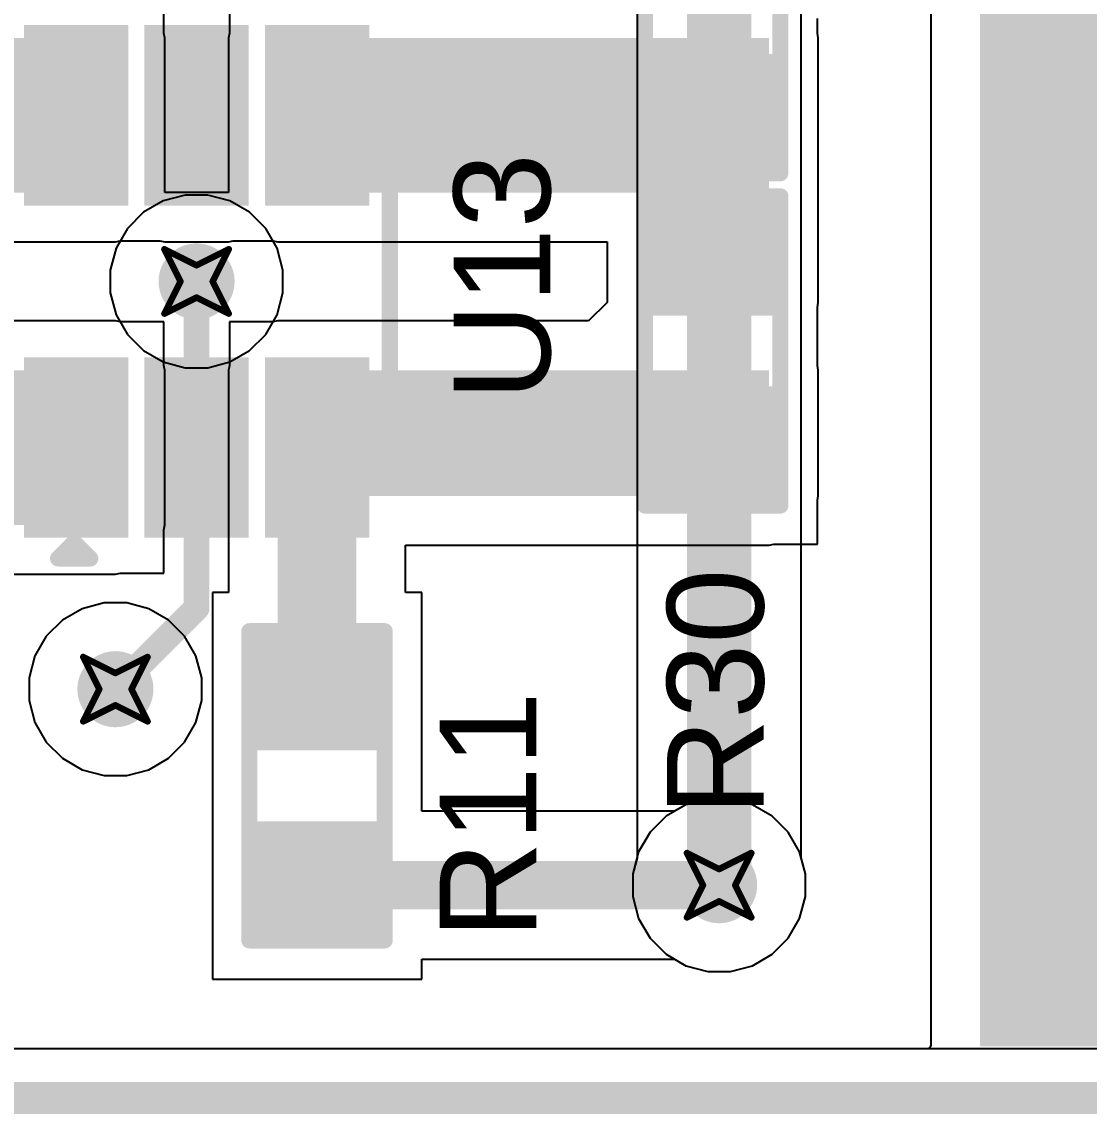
# Model space of a CAD drawing. Header units: inches. Extents: x -36 to 349, y -11 to 240.
# Drawn here: x 114.04 to 122.46, y -11.13 to -2.51 of the extents above; entities that cross this region are included whole.
import ezdxf

# ---------------------------------------------------------------- set-up
doc = ezdxf.new("R2010")
doc.units = ezdxf.units.IN
for name, color, linetype in [('Board Outline', 216, 'Continuous'), ('Bottom Layer', 5, 'Continuous'), ('Drill Drawing', 1, 'Continuous'), ('Layer 1', 16, 'Continuous'), ('Layer 2', 76, 'Continuous'), ('Top Layer', 1, 'Continuous'), ('Top Overlay', 2, 'Continuous'), ('Top Paste', 8, 'Continuous'), ('Top Solder', 216, 'Continuous'), ('Via Holes', 16, 'Continuous')]:
    doc.layers.add(name, color=color, linetype=linetype)
doc.styles.add('Arial', font='', dxfattribs={"height": 0.2})
doc.styles.get('Arial').set_extended_font_data('Arial')

# ---------------------------------------------------------------- blocks, each defined once
blk = doc.blocks.new('SOT_23_6_59')
at = {"layer": 'Top Layer'}
for points in [[(-1.92000759, 1.26000002), (-0.70000749, 1.26000002), (-0.70000749, 0.64000126), (-1.92000759, 0.64000126)], [(0.70000241, 1.26000002), (1.92000251, 1.26000002), (1.92000251, 0.64000126), (0.70000241, 0.64000126)], [(-1.92000759, 0.30998922), (-0.70000749, 0.30998922), (-0.70000749, -0.31000954), (-1.92000759, -0.31000954)], [(0.70000241, 0.30998922), (1.92000251, 0.30998922), (1.92000251, -0.31000954), (0.70000241, -0.31000954)], [(-1.92000759, -0.64002158), (-0.70000749, -0.64002158), (-0.70000749, -1.26002034), (-1.92000759, -1.26002034)], [(0.70000241, -0.64002158), (1.92000251, -0.64002158), (1.92000251, -1.26002034), (0.70000241, -1.26002034)]]:
    blk.add_hatch(color=1, dxfattribs=at).paths.add_polyline_path(points)
at = {"layer": 'Top Paste'}
for points in [[(-1.92000759, 1.26000002), (-0.70000749, 1.26000002), (-0.70000749, 0.64000126), (-1.92000759, 0.64000126)], [(0.70000241, 1.26000002), (1.92000251, 1.26000002), (1.92000251, 0.64000126), (0.70000241, 0.64000126)], [(-1.92000759, 0.30998922), (-0.70000749, 0.30998922), (-0.70000749, -0.31000954), (-1.92000759, -0.31000954)], [(0.70000241, 0.30998922), (1.92000251, 0.30998922), (1.92000251, -0.31000954), (0.70000241, -0.31000954)], [(-1.92000759, -0.64002158), (-0.70000749, -0.64002158), (-0.70000749, -1.26002034), (-1.92000759, -1.26002034)], [(0.70000241, -0.64002158), (1.92000251, -0.64002158), (1.92000251, -1.26002034), (0.70000241, -1.26002034)]]:
    blk.add_hatch(color=8, dxfattribs=at).paths.add_polyline_path(points)
at = {"layer": 'Top Solder'}
for points in [[(-2.02160759, 1.36160002), (-0.5984074899999999, 1.36160002), (-0.5984074899999999, 0.53840126), (-2.02160759, 0.53840126)], [(0.5984024099999999, 1.36160002), (2.02160251, 1.36160002), (2.02160251, 0.53840126), (0.5984024099999999, 0.53840126)], [(-2.02160759, 0.41158922), (-0.5984074899999999, 0.41158922), (-0.5984074899999999, -0.41160954), (-2.02160759, -0.41160954)], [(0.5984024099999999, 0.41158922), (2.02160251, 0.41158922), (2.02160251, -0.41160954), (0.5984024099999999, -0.41160954)], [(-2.02160759, -0.53842158), (-0.5984074899999999, -0.53842158), (-0.5984074899999999, -1.36162034), (-2.02160759, -1.36162034)], [(0.5984024099999999, -0.53842158), (2.02160251, -0.53842158), (2.02160251, -1.36162034), (0.5984024099999999, -1.36162034)]]:
    blk.add_hatch(color=216, dxfattribs=at).paths.add_polyline_path(points)
at = {"layer": 'Top Overlay'}
for points in [[(-0.8889771399999999, 1.52398984, 0.127, 0.127, 0), (-0.8889771399999999, 1.42401544, 0.127, 0.127, 0)], [(-0.8889771399999999, 1.52398984, 0.127, 0.127, 0), (0.86362286, 1.52398984, 0.127, 0.127, 0)], [(0.86362286, 1.52398984, 0.127, 0.127, 0), (0.86362286, 1.42401544, 0.127, 0.127, 0)], [(-2.18437714, 1.09218984, 0.127, 0.127, 0), (-2.18437714, 0.8381898399999999, 0.127, 0.127, 0)], [(-2.18437714, 1.09218984, 0.127, 0.127, 0), (-2.05737714, 0.96518984, 0.127, 0.127, 0)], [(-2.05737714, 0.96518984, 0.127, 0.127, 0), (-2.18437714, 0.8381898399999999, 0.127, 0.127, 0)], [(-0.8889771399999999, -1.42398496, 0.127, 0.127, 0), (-0.8889771399999999, -1.52401016, 0.127, 0.127, 0)], [(0.86362286, -1.42398496, 0.127, 0.127, 0), (0.86362286, -1.52401016, 0.127, 0.127, 0)], [(-0.8889771399999999, -1.52401016, 0.127, 0.127, 0), (0.86362286, -1.52401016, 0.127, 0.127, 0)]]:
    blk.add_lwpolyline(points, format="xyseb", dxfattribs=at)
for points in [[(-0.9207271399999999, 1.52398984, 0.0635, 0.0635, 1), (-0.8572271399999999, 1.52398984, 0.0635, 0.0635, 1)], [(-0.9207271399999999, 1.52398984, 0.0635, 0.0635, 1), (-0.8572271399999999, 1.52398984, 0.0635, 0.0635, 1)], [(0.8318728599999999, 1.52398984, 0.0635, 0.0635, 1), (0.8953728599999999, 1.52398984, 0.0635, 0.0635, 1)], [(0.8318728599999999, 1.52398984, 0.0635, 0.0635, 1), (0.8953728599999999, 1.52398984, 0.0635, 0.0635, 1)], [(-0.9207271399999999, 1.42401544, 0.0635, 0.0635, 1), (-0.8572271399999999, 1.42401544, 0.0635, 0.0635, 1)], [(0.8318728599999999, 1.42401544, 0.0635, 0.0635, 1), (0.8953728599999999, 1.42401544, 0.0635, 0.0635, 1)], [(-2.21612714, 1.09218984, 0.0635, 0.0635, 1), (-2.15262714, 1.09218984, 0.0635, 0.0635, 1)], [(-2.21612714, 1.09218984, 0.0635, 0.0635, 1), (-2.15262714, 1.09218984, 0.0635, 0.0635, 1)], [(-2.08912714, 0.96518984, 0.0635, 0.0635, 1), (-2.02562714, 0.96518984, 0.0635, 0.0635, 1)], [(-2.08912714, 0.96518984, 0.0635, 0.0635, 1), (-2.02562714, 0.96518984, 0.0635, 0.0635, 1)], [(-2.21612714, 0.8381898399999999, 0.0635, 0.0635, 1), (-2.15262714, 0.8381898399999999, 0.0635, 0.0635, 1)], [(-2.21612714, 0.8381898399999999, 0.0635, 0.0635, 1), (-2.15262714, 0.8381898399999999, 0.0635, 0.0635, 1)], [(-0.9207271399999999, -1.42398496, 0.0635, 0.0635, 1), (-0.8572271399999999, -1.42398496, 0.0635, 0.0635, 1)], [(0.8318728599999999, -1.42398496, 0.0635, 0.0635, 1), (0.8953728599999999, -1.42398496, 0.0635, 0.0635, 1)], [(-0.9207271399999999, -1.52401016, 0.0635, 0.0635, 1), (-0.8572271399999999, -1.52401016, 0.0635, 0.0635, 1)], [(-0.9207271399999999, -1.52401016, 0.0635, 0.0635, 1), (-0.8572271399999999, -1.52401016, 0.0635, 0.0635, 1)], [(0.8318728599999999, -1.52401016, 0.0635, 0.0635, 1), (0.8953728599999999, -1.52401016, 0.0635, 0.0635, 1)], [(0.8318728599999999, -1.52401016, 0.0635, 0.0635, 1), (0.8953728599999999, -1.52401016, 0.0635, 0.0635, 1)]]:
    blk.add_lwpolyline(points, format="xyseb", close=True, dxfattribs=at)
blk = doc.blocks.new('R___0603_241')
at = {"layer": 'Top Layer'}
for points in [[(-0.3809999999999999, 0.4445), (-0.3809999999999999, -0.4445), (-1.143, -0.4445), (-1.143, 0.4445)], [(1.143, 0.4445), (1.143, -0.4445), (0.3809999999999999, -0.4445), (0.3809999999999999, 0.4445)]]:
    blk.add_hatch(color=1, dxfattribs=at).paths.add_polyline_path(points)
at = {"layer": 'Top Paste'}
for points in [[(-0.3809999999999999, 0.4445), (-0.3809999999999999, -0.4445), (-1.143, -0.4445), (-1.143, 0.4445)], [(1.143, 0.4445), (1.143, -0.4445), (0.3809999999999999, -0.4445), (0.3809999999999999, 0.4445)]]:
    blk.add_hatch(color=8, dxfattribs=at).paths.add_polyline_path(points)
at = {"layer": 'Top Solder'}
for points in [[(-0.2794, 0.5460999999999999), (-0.2794, -0.5460999999999999), (-1.2446, -0.5460999999999999), (-1.2446, 0.5460999999999999)], [(1.2446, 0.5460999999999999), (1.2446, -0.5460999999999999), (0.2794, -0.5460999999999999), (0.2794, 0.5460999999999999)]]:
    blk.add_hatch(color=216, dxfattribs=at).paths.add_polyline_path(points)
at = {"layer": 'Top Overlay'}
for points in [[(-1.2192, -0.5334, 0.127, 0.127, 0), (-1.2192, 0.5334, 0.127, 0.127, 0)], [(1.2192, 0.5334, 0.127, 0.127, 0), (-1.2192, 0.5334, 0.127, 0.127, 0)], [(1.2192, -0.5334, 0.127, 0.127, 0), (1.2192, 0.5334, 0.127, 0.127, 0)], [(1.2192, -0.5334, 0.127, 0.127, 0), (-1.2192, -0.5334, 0.127, 0.127, 0)]]:
    blk.add_lwpolyline(points, format="xyseb", dxfattribs=at)
for points in [[(-1.25095, 0.5334, 0.0635, 0.0635, 1), (-1.18745, 0.5334, 0.0635, 0.0635, 1)], [(-1.25095, 0.5334, 0.0635, 0.0635, 1), (-1.18745, 0.5334, 0.0635, 0.0635, 1)], [(1.18745, 0.5334, 0.0635, 0.0635, 1), (1.25095, 0.5334, 0.0635, 0.0635, 1)], [(1.18745, 0.5334, 0.0635, 0.0635, 1), (1.25095, 0.5334, 0.0635, 0.0635, 1)], [(-1.25095, -0.5334, 0.0635, 0.0635, 1), (-1.18745, -0.5334, 0.0635, 0.0635, 1)], [(-1.25095, -0.5334, 0.0635, 0.0635, 1), (-1.18745, -0.5334, 0.0635, 0.0635, 1)], [(1.18745, -0.5334, 0.0635, 0.0635, 1), (1.25095, -0.5334, 0.0635, 0.0635, 1)], [(1.18745, -0.5334, 0.0635, 0.0635, 1), (1.25095, -0.5334, 0.0635, 0.0635, 1)]]:
    blk.add_lwpolyline(points, format="xyseb", close=True, dxfattribs=at)
blk = doc.blocks.new('R___0603_275')
at = {"layer": 'Top Layer'}
for points in [[(-0.38101016, 0.4445), (-0.38101016, -0.4445), (-1.14301016, -0.4445), (-1.14301016, 0.4445)], [(1.14298984, 0.4445), (1.14298984, -0.4445), (0.38098984, -0.4445), (0.38098984, 0.4445)]]:
    blk.add_hatch(color=1, dxfattribs=at).paths.add_polyline_path(points)
at = {"layer": 'Top Paste'}
for points in [[(-0.38101016, 0.4445), (-0.38101016, -0.4445), (-1.14301016, -0.4445), (-1.14301016, 0.4445)], [(1.14298984, 0.4445), (1.14298984, -0.4445), (0.38098984, -0.4445), (0.38098984, 0.4445)]]:
    blk.add_hatch(color=8, dxfattribs=at).paths.add_polyline_path(points)
at = {"layer": 'Top Solder'}
for points in [[(-0.27941016, 0.5460999999999999), (-0.27941016, -0.5460999999999999), (-1.24461016, -0.5460999999999999), (-1.24461016, 0.5460999999999999)], [(1.24458984, 0.5460999999999999), (1.24458984, -0.5460999999999999), (0.27938984, -0.5460999999999999), (0.27938984, 0.5460999999999999)]]:
    blk.add_hatch(color=216, dxfattribs=at).paths.add_polyline_path(points)
at = {"layer": 'Top Overlay'}
for points in [[(-1.21921016, 0.5334, 0.127, 0.127, 0), (-1.21921016, -0.5334, 0.127, 0.127, 0)], [(-1.21921016, 0.5334, 0.127, 0.127, 0), (1.21918984, 0.5334, 0.127, 0.127, 0)], [(1.21918984, 0.5334, 0.127, 0.127, 0), (1.21918984, -0.5334, 0.127, 0.127, 0)], [(-1.21921016, -0.5334, 0.127, 0.127, 0), (1.21918984, -0.5334, 0.127, 0.127, 0)]]:
    blk.add_lwpolyline(points, format="xyseb", dxfattribs=at)
for points in [[(-1.25096016, 0.5334, 0.0635, 0.0635, 1), (-1.18746016, 0.5334, 0.0635, 0.0635, 1)], [(-1.25096016, 0.5334, 0.0635, 0.0635, 1), (-1.18746016, 0.5334, 0.0635, 0.0635, 1)], [(1.18743984, 0.5334, 0.0635, 0.0635, 1), (1.25093984, 0.5334, 0.0635, 0.0635, 1)], [(1.18743984, 0.5334, 0.0635, 0.0635, 1), (1.25093984, 0.5334, 0.0635, 0.0635, 1)], [(-1.25096016, -0.5334, 0.0635, 0.0635, 1), (-1.18746016, -0.5334, 0.0635, 0.0635, 1)], [(-1.25096016, -0.5334, 0.0635, 0.0635, 1), (-1.18746016, -0.5334, 0.0635, 0.0635, 1)], [(1.18743984, -0.5334, 0.0635, 0.0635, 1), (1.25093984, -0.5334, 0.0635, 0.0635, 1)], [(1.18743984, -0.5334, 0.0635, 0.0635, 1), (1.25093984, -0.5334, 0.0635, 0.0635, 1)]]:
    blk.add_lwpolyline(points, format="xyseb", close=True, dxfattribs=at)
blk = doc.blocks.new('RES_0603_291')
at = {"layer": 'Top Layer'}
for points in [[(-0.38101016, 0.44447968), (-0.38101016, -0.44452032), (-1.14301016, -0.44452032), (-1.14301016, 0.44447968)], [(1.14298984, 0.44447968), (1.14298984, -0.44452032), (0.38098984, -0.44452032), (0.38098984, 0.44447968)]]:
    blk.add_hatch(color=1, dxfattribs=at).paths.add_polyline_path(points)
at = {"layer": 'Top Paste'}
for points in [[(-0.38101016, 0.44447968), (-0.38101016, -0.44452032), (-1.14301016, -0.44452032), (-1.14301016, 0.44447968)], [(1.14298984, 0.44447968), (1.14298984, -0.44452032), (0.38098984, -0.44452032), (0.38098984, 0.44447968)]]:
    blk.add_hatch(color=8, dxfattribs=at).paths.add_polyline_path(points)
at = {"layer": 'Top Solder'}
for points in [[(-0.27941016, 0.54607968), (-0.27941016, -0.54612032), (-1.24461016, -0.54612032), (-1.24461016, 0.54607968)], [(1.24458984, 0.54607968), (1.24458984, -0.54612032), (0.27938984, -0.54612032), (0.27938984, 0.54607968)]]:
    blk.add_hatch(color=216, dxfattribs=at).paths.add_polyline_path(points)
at = {"layer": 'Top Overlay'}
for points in [[(-1.21921016, 0.5333796799999999, 0.127, 0.127, 0), (-1.21921016, -0.53342032, 0.127, 0.127, 0)], [(-1.21921016, 0.5333796799999999, 0.127, 0.127, 0), (1.21918984, 0.5333796799999999, 0.127, 0.127, 0)], [(1.21918984, 0.5333796799999999, 0.127, 0.127, 0), (1.21918984, -0.53342032, 0.127, 0.127, 0)], [(-1.21921016, -0.53342032, 0.127, 0.127, 0), (1.21918984, -0.53342032, 0.127, 0.127, 0)]]:
    blk.add_lwpolyline(points, format="xyseb", dxfattribs=at)
for points in [[(-1.25096016, 0.5333796799999999, 0.0635, 0.0635, 1), (-1.18746016, 0.5333796799999999, 0.0635, 0.0635, 1)], [(-1.25096016, 0.5333796799999999, 0.0635, 0.0635, 1), (-1.18746016, 0.5333796799999999, 0.0635, 0.0635, 1)], [(1.18743984, 0.5333796799999999, 0.0635, 0.0635, 1), (1.25093984, 0.5333796799999999, 0.0635, 0.0635, 1)], [(1.18743984, 0.5333796799999999, 0.0635, 0.0635, 1), (1.25093984, 0.5333796799999999, 0.0635, 0.0635, 1)], [(-1.25096016, -0.53342032, 0.0635, 0.0635, 1), (-1.18746016, -0.53342032, 0.0635, 0.0635, 1)], [(-1.25096016, -0.53342032, 0.0635, 0.0635, 1), (-1.18746016, -0.53342032, 0.0635, 0.0635, 1)], [(1.18743984, -0.53342032, 0.0635, 0.0635, 1), (1.25093984, -0.53342032, 0.0635, 0.0635, 1)], [(1.18743984, -0.53342032, 0.0635, 0.0635, 1), (1.25093984, -0.53342032, 0.0635, 0.0635, 1)]]:
    blk.add_lwpolyline(points, format="xyseb", close=True, dxfattribs=at)

msp = doc.modelspace()

# ---------------------------------------------------------------- hatches: boundary and pattern name
at = {"layer": 'Bottom Layer'}
msp.add_hatch(color=5, dxfattribs=at).paths.add_polyline_path([(121.59878144, -10.5918), (134.34958144, -10.5918), (134.34958144, 16.68781524), (121.59878144, 16.68781524)])
h = msp.add_hatch(color=5, dxfattribs=at)
edge = h.paths.add_edge_path()
edge.add_arc((115.42100106, -4.56120246), 0.2999994, 0, 360)
h = msp.add_hatch(color=5, dxfattribs=at)
edge = h.paths.add_edge_path()
edge.add_arc((114.7809998, -7.776209999999999), 0.2999994, 0, 360)
h = msp.add_hatch(color=5, dxfattribs=at)
edge = h.paths.add_edge_path()
edge.add_arc((119.54139922, -9.3218), 0.2999994, 0, 360)
at = {"layer": 'Layer 1'}
h = msp.add_hatch(color=16, dxfattribs=at)
edge = h.paths.add_edge_path()
edge.add_arc((115.42100106, -4.56120246), 0.2999994, 0, 360)
h = msp.add_hatch(color=16, dxfattribs=at)
edge = h.paths.add_edge_path()
edge.add_arc((114.7809998, -7.776209999999999), 0.2999994, 0, 360)
h = msp.add_hatch(color=16, dxfattribs=at)
edge = h.paths.add_edge_path()
edge.add_arc((119.54139922, -9.3218), 0.2999994, 0, 360)
at = {"layer": 'Layer 2'}
h = msp.add_hatch(color=76, dxfattribs=at)
edge = h.paths.add_edge_path()
edge.add_arc((115.42100106, -4.56120246), 0.2999994, 0, 360)
h = msp.add_hatch(color=76, dxfattribs=at)
edge = h.paths.add_edge_path()
edge.add_arc((114.7809998, -7.776209999999999), 0.2999994, 0, 360)
h = msp.add_hatch(color=76, dxfattribs=at)
edge = h.paths.add_edge_path()
edge.add_arc((119.54139922, -9.3218), 0.2999994, 0, 360)
at = {"layer": 'Top Layer'}
for points in [[(107.70499922, -3.86120132), (114.78099726, -3.86120132), (114.78099726, -2.64119868), (107.70499922, -2.64119868)], [(116.06102264, -3.86120132), (119.93509668, -3.86120132), (119.93509668, -2.64119868), (116.06102264, -2.64119868)], [(119.04609922, -4.72821), (119.93509922, -4.72821), (119.93509922, -2.8702), (119.04609922, -2.8702)], [(107.70499922, -6.48121132), (114.78099726, -6.48121132), (114.78099726, -5.261208679999999), (107.70499922, -5.261208679999999)], [(116.06102264, -6.25221), (119.93509668, -6.25221), (119.93509668, -5.261208679999999), (116.06102264, -5.261208679999999)], [(116.06102264, -8.15721), (116.6810214, -8.15721), (116.6810214, -5.261208679999999), (116.06102264, -5.261208679999999)]]:
    msp.add_hatch(color=1, dxfattribs=at).paths.add_polyline_path(points)
h = msp.add_hatch(color=1, dxfattribs=at)
edge = h.paths.add_edge_path()
edge.add_arc((115.42100106, -4.56120246), 0.2999994, 0, 360)
h = msp.add_hatch(color=1, dxfattribs=at)
edge = h.paths.add_edge_path()
edge.add_arc((114.7809998, -7.776209999999999), 0.2999994, 0, 360)
h = msp.add_hatch(color=1, dxfattribs=at)
edge = h.paths.add_edge_path()
edge.add_arc((119.54139922, -9.3218), 0.2999994, 0, 360)
at = {"layer": 'Via Holes'}
h = msp.add_hatch(color=7, dxfattribs=at)
edge = h.paths.add_edge_path()
edge.add_arc((115.42100106, -4.56120246), 0.1499997, 0, 360)
h = msp.add_hatch(color=7, dxfattribs=at)
edge = h.paths.add_edge_path()
edge.add_arc((114.7809998, -7.776209999999999), 0.1499997, 0, 360)
h = msp.add_hatch(color=7, dxfattribs=at)
edge = h.paths.add_edge_path()
edge.add_arc((119.54139922, -9.3218), 0.1499997, 0, 360)

# ---------------------------------------------------------------- linework, layer by layer
at = {"layer": 'Board Outline'}
msp.add_lwpolyline([(101.08911202, -11.00000086, 0.254, 0.254, 0), (184.50004502, -11.00000086, 0.254, 0.254, 0)], format="xyseb", dxfattribs=at)
at = {"layer": 'Bottom Layer'}
for p, q in [((121.21031638, 8.576249039999999), (121.21031638, -10.59179746)), ((118.8939583, 0.34390076), (118.8939583, -9.10690076)), ((120.18884014, -9.10690076), (120.18884014, 0.34390076)), ((118.8939583, -9.10690076), (118.86039982, -9.23214562)), ((120.22239862, -9.23214562), (120.18884014, -9.10690076)), ((118.86039982, -9.23214562), (118.86039982, -9.41145438)), ((120.22239862, -9.41145438), (120.22239862, -9.23214562)), ((118.86039982, -9.41145438), (118.90680816, -9.584656979999998)), ((120.17599028, -9.584656979999998), (120.22239862, -9.41145438)), ((118.90680816, -9.584656979999998), (118.99646254, -9.739944959999999)), ((120.0863359, -9.739944959999999), (120.17599028, -9.584656979999998)), ((118.99646254, -9.739944959999999), (119.12325426, -9.86673668)), ((119.95954418, -9.86673668), (120.0863359, -9.739944959999999)), ((119.12325426, -9.86673668), (119.27854224, -9.95639106)), ((119.8042562, -9.95639106), (119.95954418, -9.86673668)), ((119.27854224, -9.95639106), (119.45174484, -10.0027994)), ((119.6310536, -10.0027994), (119.8042562, -9.95639106)), ((119.45174484, -10.0027994), (119.6310536, -10.0027994)), ((121.21031638, -10.59179746), (121.19410864, -10.6115485)), ((121.19410864, -10.6115485), (101.08911202, -10.6115485))]:
    msp.add_line(p, q, dxfattribs=at)
msp.add_lwpolyline([(119.54139922, -9.3218, 0.508, 0.508, 0), (119.54139922, 0.5588, 0.508, 0.508, 0)], format="xyseb", dxfattribs=at)
msp.add_lwpolyline([(119.41439922, -9.3218, 0.254, 0.254, 1), (119.66839922, -9.3218, 0.254, 0.254, 1)], format="xyseb", close=True, dxfattribs=at)
at = {"layer": 'Drill Drawing'}
for points in [[(115.16700106, -4.30720246, 0.0508, 0.0508, 0), (115.42100106, -4.43420246, 0.0508, 0.0508, 0)], [(115.16700106, -4.30720246, 0.0508, 0.0508, 0), (115.29400106, -4.56120246, 0.0508, 0.0508, 0)], [(115.42100106, -4.43420246, 0.0508, 0.0508, 0), (115.67500106, -4.30720246, 0.0508, 0.0508, 0)], [(115.54800106, -4.56120246, 0.0508, 0.0508, 0), (115.67500106, -4.30720246, 0.0508, 0.0508, 0)], [(115.16700106, -4.815202459999999, 0.0508, 0.0508, 0), (115.29400106, -4.56120246, 0.0508, 0.0508, 0)], [(115.54800106, -4.56120246, 0.0508, 0.0508, 0), (115.67500106, -4.815202459999999, 0.0508, 0.0508, 0)], [(115.16700106, -4.815202459999999, 0.0508, 0.0508, 0), (115.42100106, -4.688202459999999, 0.0508, 0.0508, 0)], [(115.42100106, -4.688202459999999, 0.0508, 0.0508, 0), (115.67500106, -4.815202459999999, 0.0508, 0.0508, 0)], [(114.5269998, -7.52221, 0.0508, 0.0508, 0), (114.7809998, -7.649209999999999, 0.0508, 0.0508, 0)], [(114.5269998, -7.52221, 0.0508, 0.0508, 0), (114.6539998, -7.776209999999999, 0.0508, 0.0508, 0)], [(114.7809998, -7.649209999999999, 0.0508, 0.0508, 0), (115.0349998, -7.52221, 0.0508, 0.0508, 0)], [(114.9079998, -7.776209999999999, 0.0508, 0.0508, 0), (115.0349998, -7.52221, 0.0508, 0.0508, 0)], [(114.5269998, -8.030209999999999, 0.0508, 0.0508, 0), (114.6539998, -7.776209999999999, 0.0508, 0.0508, 0)], [(114.9079998, -7.776209999999999, 0.0508, 0.0508, 0), (115.0349998, -8.030209999999999, 0.0508, 0.0508, 0)], [(114.5269998, -8.030209999999999, 0.0508, 0.0508, 0), (114.7809998, -7.903209999999999, 0.0508, 0.0508, 0)], [(114.7809998, -7.903209999999999, 0.0508, 0.0508, 0), (115.0349998, -8.030209999999999, 0.0508, 0.0508, 0)], [(119.28739922, -9.067799999999998, 0.0508, 0.0508, 0), (119.54139922, -9.194799999999999, 0.0508, 0.0508, 0)], [(119.28739922, -9.067799999999998, 0.0508, 0.0508, 0), (119.41439922, -9.3218, 0.0508, 0.0508, 0)], [(119.54139922, -9.194799999999999, 0.0508, 0.0508, 0), (119.79539922, -9.067799999999998, 0.0508, 0.0508, 0)], [(119.66839922, -9.3218, 0.0508, 0.0508, 0), (119.79539922, -9.067799999999998, 0.0508, 0.0508, 0)], [(119.28739922, -9.5758, 0.0508, 0.0508, 0), (119.41439922, -9.3218, 0.0508, 0.0508, 0)], [(119.66839922, -9.3218, 0.0508, 0.0508, 0), (119.79539922, -9.5758, 0.0508, 0.0508, 0)], [(119.28739922, -9.5758, 0.0508, 0.0508, 0), (119.54139922, -9.448799999999999, 0.0508, 0.0508, 0)], [(119.54139922, -9.448799999999999, 0.0508, 0.0508, 0), (119.79539922, -9.5758, 0.0508, 0.0508, 0)]]:
    msp.add_lwpolyline(points, format="xyseb", dxfattribs=at)
for points in [[(115.15430106, -4.30720246, 0.0254, 0.0254, 1), (115.17970106, -4.30720246, 0.0254, 0.0254, 1)], [(115.15430106, -4.30720246, 0.0254, 0.0254, 1), (115.17970106, -4.30720246, 0.0254, 0.0254, 1)], [(115.66230106, -4.30720246, 0.0254, 0.0254, 1), (115.68770106, -4.30720246, 0.0254, 0.0254, 1)], [(115.66230106, -4.30720246, 0.0254, 0.0254, 1), (115.68770106, -4.30720246, 0.0254, 0.0254, 1)], [(115.40830106, -4.43420246, 0.0254, 0.0254, 1), (115.43370106, -4.43420246, 0.0254, 0.0254, 1)], [(115.40830106, -4.43420246, 0.0254, 0.0254, 1), (115.43370106, -4.43420246, 0.0254, 0.0254, 1)], [(115.28130106, -4.56120246, 0.0254, 0.0254, 1), (115.30670106, -4.56120246, 0.0254, 0.0254, 1)], [(115.28130106, -4.56120246, 0.0254, 0.0254, 1), (115.30670106, -4.56120246, 0.0254, 0.0254, 1)], [(115.53530106, -4.56120246, 0.0254, 0.0254, 1), (115.56070106, -4.56120246, 0.0254, 0.0254, 1)], [(115.53530106, -4.56120246, 0.0254, 0.0254, 1), (115.56070106, -4.56120246, 0.0254, 0.0254, 1)], [(115.40830106, -4.688202459999999, 0.0254, 0.0254, 1), (115.43370106, -4.688202459999999, 0.0254, 0.0254, 1)], [(115.40830106, -4.688202459999999, 0.0254, 0.0254, 1), (115.43370106, -4.688202459999999, 0.0254, 0.0254, 1)], [(115.15430106, -4.815202459999999, 0.0254, 0.0254, 1), (115.17970106, -4.815202459999999, 0.0254, 0.0254, 1)], [(115.15430106, -4.815202459999999, 0.0254, 0.0254, 1), (115.17970106, -4.815202459999999, 0.0254, 0.0254, 1)], [(115.66230106, -4.815202459999999, 0.0254, 0.0254, 1), (115.68770106, -4.815202459999999, 0.0254, 0.0254, 1)], [(115.66230106, -4.815202459999999, 0.0254, 0.0254, 1), (115.68770106, -4.815202459999999, 0.0254, 0.0254, 1)], [(114.5142998, -7.52221, 0.0254, 0.0254, 1), (114.5396998, -7.52221, 0.0254, 0.0254, 1)], [(114.5142998, -7.52221, 0.0254, 0.0254, 1), (114.5396998, -7.52221, 0.0254, 0.0254, 1)], [(115.0222998, -7.52221, 0.0254, 0.0254, 1), (115.0476998, -7.52221, 0.0254, 0.0254, 1)], [(115.0222998, -7.52221, 0.0254, 0.0254, 1), (115.0476998, -7.52221, 0.0254, 0.0254, 1)], [(114.7682998, -7.649209999999999, 0.0254, 0.0254, 1), (114.7936998, -7.649209999999999, 0.0254, 0.0254, 1)], [(114.7682998, -7.649209999999999, 0.0254, 0.0254, 1), (114.7936998, -7.649209999999999, 0.0254, 0.0254, 1)], [(114.6412998, -7.776209999999999, 0.0254, 0.0254, 1), (114.6666998, -7.776209999999999, 0.0254, 0.0254, 1)], [(114.6412998, -7.776209999999999, 0.0254, 0.0254, 1), (114.6666998, -7.776209999999999, 0.0254, 0.0254, 1)], [(114.8952998, -7.776209999999999, 0.0254, 0.0254, 1), (114.9206998, -7.776209999999999, 0.0254, 0.0254, 1)], [(114.8952998, -7.776209999999999, 0.0254, 0.0254, 1), (114.9206998, -7.776209999999999, 0.0254, 0.0254, 1)], [(114.7682998, -7.903209999999999, 0.0254, 0.0254, 1), (114.7936998, -7.903209999999999, 0.0254, 0.0254, 1)], [(114.7682998, -7.903209999999999, 0.0254, 0.0254, 1), (114.7936998, -7.903209999999999, 0.0254, 0.0254, 1)], [(114.5142998, -8.030209999999999, 0.0254, 0.0254, 1), (114.5396998, -8.030209999999999, 0.0254, 0.0254, 1)], [(114.5142998, -8.030209999999999, 0.0254, 0.0254, 1), (114.5396998, -8.030209999999999, 0.0254, 0.0254, 1)], [(115.0222998, -8.030209999999999, 0.0254, 0.0254, 1), (115.0476998, -8.030209999999999, 0.0254, 0.0254, 1)], [(115.0222998, -8.030209999999999, 0.0254, 0.0254, 1), (115.0476998, -8.030209999999999, 0.0254, 0.0254, 1)], [(119.27469922, -9.067799999999998, 0.0254, 0.0254, 1), (119.30009922, -9.067799999999998, 0.0254, 0.0254, 1)], [(119.27469922, -9.067799999999998, 0.0254, 0.0254, 1), (119.30009922, -9.067799999999998, 0.0254, 0.0254, 1)], [(119.78269922, -9.067799999999998, 0.0254, 0.0254, 1), (119.80809922, -9.067799999999998, 0.0254, 0.0254, 1)], [(119.78269922, -9.067799999999998, 0.0254, 0.0254, 1), (119.80809922, -9.067799999999998, 0.0254, 0.0254, 1)], [(119.52869922, -9.194799999999999, 0.0254, 0.0254, 1), (119.55409922, -9.194799999999999, 0.0254, 0.0254, 1)], [(119.52869922, -9.194799999999999, 0.0254, 0.0254, 1), (119.55409922, -9.194799999999999, 0.0254, 0.0254, 1)], [(119.40169922, -9.3218, 0.0254, 0.0254, 1), (119.42709922, -9.3218, 0.0254, 0.0254, 1)], [(119.40169922, -9.3218, 0.0254, 0.0254, 1), (119.42709922, -9.3218, 0.0254, 0.0254, 1)], [(119.65569922, -9.3218, 0.0254, 0.0254, 1), (119.68109922, -9.3218, 0.0254, 0.0254, 1)], [(119.65569922, -9.3218, 0.0254, 0.0254, 1), (119.68109922, -9.3218, 0.0254, 0.0254, 1)], [(119.52869922, -9.448799999999999, 0.0254, 0.0254, 1), (119.55409922, -9.448799999999999, 0.0254, 0.0254, 1)], [(119.52869922, -9.448799999999999, 0.0254, 0.0254, 1), (119.55409922, -9.448799999999999, 0.0254, 0.0254, 1)], [(119.27469922, -9.5758, 0.0254, 0.0254, 1), (119.30009922, -9.5758, 0.0254, 0.0254, 1)], [(119.27469922, -9.5758, 0.0254, 0.0254, 1), (119.30009922, -9.5758, 0.0254, 0.0254, 1)], [(119.78269922, -9.5758, 0.0254, 0.0254, 1), (119.80809922, -9.5758, 0.0254, 0.0254, 1)], [(119.78269922, -9.5758, 0.0254, 0.0254, 1), (119.80809922, -9.5758, 0.0254, 0.0254, 1)]]:
    msp.add_lwpolyline(points, format="xyseb", close=True, dxfattribs=at)
at = {"layer": 'Layer 1'}
for p, q in [((119.27854224, -8.68720894), (119.12325426, -8.77686332)), ((119.45174484, -8.6408006), (119.27854224, -8.68720894)), ((119.6310536, -8.6408006), (119.45174484, -8.6408006)), ((119.8042562, -8.68720894), (119.6310536, -8.6408006)), ((119.95954418, -8.77686332), (119.8042562, -8.68720894)), ((119.12325426, -8.77686332), (118.99646254, -8.90365504)), ((120.0863359, -8.90365504), (119.95954418, -8.77686332)), ((118.99646254, -8.90365504), (118.90680816, -9.05894302)), ((120.17599028, -9.05894302), (120.0863359, -8.90365504)), ((118.90680816, -9.05894302), (118.86039982, -9.23214562)), ((120.22239862, -9.23214562), (120.17599028, -9.05894302)), ((118.86039982, -9.23214562), (118.86039982, -9.41145438)), ((120.22239862, -9.41145438), (120.22239862, -9.23214562)), ((118.86039982, -9.41145438), (118.90680816, -9.584656979999998)), ((120.17599028, -9.584656979999998), (120.22239862, -9.41145438)), ((118.90680816, -9.584656979999998), (118.99646254, -9.739944959999999)), ((120.0863359, -9.739944959999999), (120.17599028, -9.584656979999998)), ((118.99646254, -9.739944959999999), (119.12325426, -9.86673668)), ((119.95954418, -9.86673668), (120.0863359, -9.739944959999999)), ((119.12325426, -9.86673668), (119.27854224, -9.95639106)), ((119.8042562, -9.95639106), (119.95954418, -9.86673668)), ((119.27854224, -9.95639106), (119.45174484, -10.0027994)), ((119.6310536, -10.0027994), (119.8042562, -9.95639106)), ((119.45174484, -10.0027994), (119.6310536, -10.0027994)), ((127.631063, -10.6115485), (101.08911202, -10.6115485))]:
    msp.add_line(p, q, dxfattribs=at)
at = {"layer": 'Layer 2'}
for p, q in [((115.15814408, -3.9266114), (115.0028561, -4.016265779999999)), ((115.33134668, -3.88020306), (115.15814408, -3.9266114)), ((115.51065544, -3.88020306), (115.33134668, -3.88020306)), ((115.68385804, -3.9266114), (115.51065544, -3.88020306)), ((115.83914602, -4.016265779999999), (115.68385804, -3.9266114)), ((115.0028561, -4.016265779999999), (114.87606438, -4.143057499999999)), ((115.96593774, -4.143057499999999), (115.83914602, -4.016265779999999)), ((114.87606438, -4.143057499999999), (114.78641, -4.298345479999999)), ((116.05559212, -4.298345479999999), (115.96593774, -4.143057499999999)), ((114.78641, -4.298345479999999), (114.74000166, -4.47154808)), ((116.10200046, -4.47154808), (116.05559212, -4.298345479999999)), ((114.74000166, -4.47154808), (114.74000166, -4.65085684)), ((116.10200046, -4.65085684), (116.10200046, -4.47154808)), ((114.74000166, -4.65085684), (114.78641, -4.82405944)), ((116.05559212, -4.82405944), (116.10200046, -4.65085684)), ((114.78641, -4.82405944), (114.87606438, -4.97934742)), ((115.96593774, -4.97934742), (116.05559212, -4.82405944)), ((114.87606438, -4.97934742), (115.0028561, -5.10613914)), ((115.83914602, -5.10613914), (115.96593774, -4.97934742)), ((115.0028561, -5.10613914), (115.15814408, -5.19579352)), ((115.68385804, -5.19579352), (115.83914602, -5.10613914)), ((115.15814408, -5.19579352), (115.33134668, -5.24220186)), ((115.33134668, -5.24220186), (115.51065544, -5.24220186)), ((115.51065544, -5.24220186), (115.68385804, -5.19579352)), ((114.51814282, -7.141618939999999), (114.36285484, -7.23127332)), ((114.69134542, -7.0952106), (114.51814282, -7.141618939999999)), ((114.87065418, -7.0952106), (114.69134542, -7.0952106)), ((115.04385678, -7.141618939999999), (114.87065418, -7.0952106)), ((115.19914476, -7.23127332), (115.04385678, -7.141618939999999)), ((114.36285484, -7.23127332), (114.23606312, -7.35806504)), ((115.32593648, -7.35806504), (115.19914476, -7.23127332)), ((114.23606312, -7.35806504), (114.14640874, -7.513353019999999)), ((115.41559086, -7.513353019999999), (115.32593648, -7.35806504)), ((114.14640874, -7.513353019999999), (114.1000004, -7.68655562)), ((115.4619992, -7.68655562), (115.41559086, -7.513353019999999)), ((114.1000004, -7.68655562), (114.1000004, -7.86586438)), ((115.4619992, -7.86586438), (115.4619992, -7.68655562)), ((114.1000004, -7.86586438), (114.14640874, -8.03906698)), ((115.41559086, -8.03906698), (115.4619992, -7.86586438)), ((114.14640874, -8.03906698), (114.23606312, -8.19435496)), ((115.32593648, -8.19435496), (115.41559086, -8.03906698)), ((114.23606312, -8.19435496), (114.36285484, -8.32114668)), ((115.19914476, -8.32114668), (115.32593648, -8.19435496)), ((114.36285484, -8.32114668), (114.51814282, -8.410801059999999)), ((115.04385678, -8.410801059999999), (115.19914476, -8.32114668)), ((114.51814282, -8.410801059999999), (114.69134542, -8.4572094)), ((114.87065418, -8.4572094), (115.04385678, -8.410801059999999)), ((114.69134542, -8.4572094), (114.87065418, -8.4572094)), ((119.27854224, -8.68720894), (119.12325426, -8.77686332)), ((119.45174484, -8.6408006), (119.27854224, -8.68720894)), ((119.6310536, -8.6408006), (119.45174484, -8.6408006)), ((119.8042562, -8.68720894), (119.6310536, -8.6408006)), ((119.95954418, -8.77686332), (119.8042562, -8.68720894)), ((119.12325426, -8.77686332), (118.99646254, -8.90365504)), ((120.0863359, -8.90365504), (119.95954418, -8.77686332)), ((118.99646254, -8.90365504), (118.90680816, -9.05894302)), ((120.17599028, -9.05894302), (120.0863359, -8.90365504)), ((118.90680816, -9.05894302), (118.86039982, -9.23214562)), ((120.22239862, -9.23214562), (120.17599028, -9.05894302)), ((118.86039982, -9.23214562), (118.86039982, -9.41145438)), ((120.22239862, -9.41145438), (120.22239862, -9.23214562)), ((118.86039982, -9.41145438), (118.90680816, -9.584656979999998)), ((120.17599028, -9.584656979999998), (120.22239862, -9.41145438)), ((118.90680816, -9.584656979999998), (118.99646254, -9.739944959999999)), ((120.0863359, -9.739944959999999), (120.17599028, -9.584656979999998)), ((118.99646254, -9.739944959999999), (119.12325426, -9.86673668)), ((119.95954418, -9.86673668), (120.0863359, -9.739944959999999)), ((119.12325426, -9.86673668), (119.27854224, -9.95639106)), ((119.8042562, -9.95639106), (119.95954418, -9.86673668)), ((119.27854224, -9.95639106), (119.45174484, -10.0027994)), ((119.6310536, -10.0027994), (119.8042562, -9.95639106)), ((119.45174484, -10.0027994), (119.6310536, -10.0027994)), ((127.631063, -10.6115485), (101.08911202, -10.6115485))]:
    msp.add_line(p, q, dxfattribs=at)
at = {"layer": 'Top Layer'}
for p, q in [((115.1619998, -2.60367018), (115.1619998, -2.26020122)), ((115.68002264, -2.26020122), (115.68002264, -2.60367018)), ((120.31609922, -2.60367018), (120.31609922, -2.4892)), ((115.16946486, -2.64119868), (115.1619998, -2.60367018)), ((115.16946486, -3.86120132), (115.16946486, -2.64119868)), ((115.68002264, -2.60367018), (115.67255758, -2.64119868)), ((115.67255758, -2.64119868), (115.67255758, -3.86120132)), ((120.32356428, -2.64119868), (120.31609922, -2.60367018)), ((120.32356428, -2.8702), (120.32356428, -2.64119868)), ((120.32356428, -4.72821), (120.32356428, -2.8702)), ((115.67255758, -3.86120132), (115.16946486, -3.86120132)), ((110.43026428, -4.24966638), (114.7809998, -4.24966638)), ((114.7809998, -4.24966638), (114.818541, -4.24219878)), ((114.818541, -4.24219878), (115.13192366, -4.24219878)), ((115.13192366, -4.24219878), (115.16946486, -4.24966638)), ((115.16946486, -4.24966638), (115.67255758, -4.24966638)), ((115.67255758, -4.24966638), (115.71009878, -4.24219878)), ((115.71009878, -4.24219878), (116.02348144, -4.24219878)), ((116.02348144, -4.24219878), (116.06102264, -4.24966638)), ((116.06102264, -4.24966638), (118.65763416, -4.24966638)), ((118.65763416, -4.24966638), (118.65763416, -4.72820746)), ((118.65763416, -4.72820746), (118.510812, -4.87274362)), ((120.31609922, -4.765738499999999), (120.32356428, -4.72821)), ((120.31609922, -5.22368018), (120.31609922, -4.765738499999999)), ((114.7809998, -4.87274362), (110.43026428, -4.87274362)), ((114.818541, -4.88021122), (114.7809998, -4.87274362)), ((115.1619998, -4.88021122), (114.818541, -4.88021122)), ((115.1619998, -5.22368018), (115.1619998, -4.88021122)), ((116.02348144, -4.88021122), (115.68002264, -4.88021122)), ((115.68002264, -4.88021122), (115.68002264, -5.22368018)), ((116.06102264, -4.87274362), (116.02348144, -4.88021122)), ((118.510812, -4.87274362), (116.06102264, -4.87274362)), ((115.16946486, -5.261208679999999), (115.1619998, -5.22368018)), ((115.68002264, -5.22368018), (115.67255758, -5.261208679999999)), ((120.32356428, -5.261208679999999), (120.31609922, -5.22368018)), ((115.16946486, -6.48121132), (115.16946486, -5.261208679999999)), ((115.67255758, -5.261208679999999), (115.67255758, -6.25221)), ((120.32356428, -6.25221), (120.32356428, -5.261208679999999)), ((115.67255758, -6.25221), (115.67255758, -7.014209999999999)), ((120.31609922, -6.289738499999999), (120.32356428, -6.25221)), ((120.31609922, -6.633209999999999), (120.31609922, -6.289738499999999)), ((115.1619998, -6.51873982), (115.16946486, -6.48121132)), ((115.1619998, -6.86220878), (115.1619998, -6.51873982)), ((117.06948646, -7.014209999999999), (117.06948646, -6.64067506)), ((117.06948646, -6.64067506), (119.93509922, -6.64067506)), ((119.93509922, -6.64067506), (119.97262772, -6.633209999999999)), ((119.97262772, -6.633209999999999), (120.31609922, -6.633209999999999)), ((113.63589922, -6.86967638), (114.7809998, -6.86967638)), ((114.7809998, -6.86967638), (114.818541, -6.86220878)), ((114.818541, -6.86220878), (115.1619998, -6.86220878)), ((115.67255758, -7.014209999999999), (115.54554234, -7.014209999999999)), ((115.54554234, -7.014209999999999), (115.54554234, -8.53821)), ((117.19654234, -7.014209999999999), (117.06948646, -7.014209999999999)), ((117.19654234, -8.73910368), (117.19654234, -7.014209999999999)), ((115.54554234, -8.53821), (115.54554234, -10.06221)), ((119.27854224, -8.68720894), (119.18865672, -8.73910368)), ((119.45174484, -8.6408006), (119.27854224, -8.68720894)), ((119.6310536, -8.6408006), (119.45174484, -8.6408006)), ((119.8042562, -8.68720894), (119.6310536, -8.6408006)), ((119.95954418, -8.77686332), (119.8042562, -8.68720894)), ((119.18865672, -8.73910368), (117.19654234, -8.73910368)), ((120.0863359, -8.90365504), (119.95954418, -8.77686332)), ((120.17599028, -9.05894302), (120.0863359, -8.90365504)), ((120.22239862, -9.23214562), (120.17599028, -9.05894302)), ((120.22239862, -9.41145438), (120.22239862, -9.23214562)), ((120.17599028, -9.584656979999998), (120.22239862, -9.41145438)), ((120.0863359, -9.739944959999999), (120.17599028, -9.584656979999998)), ((119.95954418, -9.86673668), (120.0863359, -9.739944959999999)), ((119.8042562, -9.95639106), (119.95954418, -9.86673668)), ((117.19654234, -10.06221), (117.19654234, -9.904496319999998)), ((117.19654234, -9.904496319999998), (119.18865672, -9.904496319999998)), ((119.18865672, -9.904496319999998), (119.27854224, -9.95639106)), ((119.27854224, -9.95639106), (119.45174484, -10.0027994)), ((119.6310536, -10.0027994), (119.8042562, -9.95639106)), ((115.54554234, -10.06221), (117.19654234, -10.06221)), ((119.45174484, -10.0027994), (119.6310536, -10.0027994)), ((123.49631638, -10.6115485), (101.08911202, -10.6115485))]:
    msp.add_line(p, q, dxfattribs=at)
for points in [[(115.42100106, -5.87119984, 0.2032, 0.2032, 0), (115.42100106, -4.56120246, 0.2032, 0.2032, 0)], [(115.42100106, -5.87119984, 0.2032, 0.2032, 0), (115.42101122, -5.87121, 0.2032, 0.2032, 0)], [(115.42101122, -7.136198579999999, 0.2032, 0.2032, 0), (115.42101122, -5.87121, 0.2032, 0.2032, 0)], [(114.7809998, -7.776209999999999, 0.2032, 0.2032, 0), (115.42101122, -7.136198579999999, 0.2032, 0.2032, 0)], [(116.37104234, -9.300209999999998, 0.3809999999999999, 0.3809999999999999, 0), (116.39263234, -9.3218, 0.3809999999999999, 0.3809999999999999, 0)], [(116.39263234, -9.3218, 0.3809999999999999, 0.3809999999999999, 0), (119.54139922, -9.3218, 0.3809999999999999, 0.3809999999999999, 0)]]:
    msp.add_lwpolyline(points, format="xyseb", dxfattribs=at)
for points in [[(115.37020106, -4.56120246, 0.1016, 0.1016, 1), (115.47180106, -4.56120246, 0.1016, 0.1016, 1)], [(115.37020106, -5.87119984, 0.1016, 0.1016, 1), (115.47180106, -5.87119984, 0.1016, 0.1016, 1)], [(115.37020106, -5.87119984, 0.1016, 0.1016, 1), (115.47180106, -5.87119984, 0.1016, 0.1016, 1)], [(115.37021122, -5.87121, 0.1016, 0.1016, 1), (115.47181122, -5.87121, 0.1016, 0.1016, 1)], [(115.37021122, -5.87121, 0.1016, 0.1016, 1), (115.47181122, -5.87121, 0.1016, 0.1016, 1)], [(115.37021122, -7.136198579999999, 0.1016, 0.1016, 1), (115.47181122, -7.136198579999999, 0.1016, 0.1016, 1)], [(115.37021122, -7.136198579999999, 0.1016, 0.1016, 1), (115.47181122, -7.136198579999999, 0.1016, 0.1016, 1)], [(114.7301998, -7.776209999999999, 0.1016, 0.1016, 1), (114.8317998, -7.776209999999999, 0.1016, 0.1016, 1)], [(116.27579234, -9.300209999999998, 0.1905, 0.1905, 1), (116.46629234, -9.300209999999998, 0.1905, 0.1905, 1)], [(116.29738234, -9.3218, 0.1905, 0.1905, 1), (116.48788234, -9.3218, 0.1905, 0.1905, 1)], [(116.29738234, -9.3218, 0.1905, 0.1905, 1), (116.48788234, -9.3218, 0.1905, 0.1905, 1)], [(119.44614922, -9.3218, 0.1905, 0.1905, 1), (119.63664922, -9.3218, 0.1905, 0.1905, 1)]]:
    msp.add_lwpolyline(points, format="xyseb", close=True, dxfattribs=at)

# ---------------------------------------------------------------- block references
for name, p, rotation in [('R___0603_241', (119.49059922, -2.4892), 270), ('SOT_23_6_59', (115.42100106, -4.56120246), 90), ('R___0603_275', (119.49059922, -5.10919984), 90), ('RES_0603_291', (116.37102202, -8.538199839999999), 90)]:
    msp.add_blockref(name, p, dxfattribs=dict(rotation=rotation))

# ---------------------------------------------------------------- texts
at = {"layer": 'Top Overlay', "style": 'Arial'}
for s, p in [('U13', (118.2095426, -5.50231056)), ('R30', (119.89195732, -8.77771168)), ('R11', (118.10026164, -9.74531706))]:
    msp.add_text(s, height=0.7619999999999999, rotation=90, dxfattribs=at).set_placement(p)

doc.saveas('drawing.dxf')
